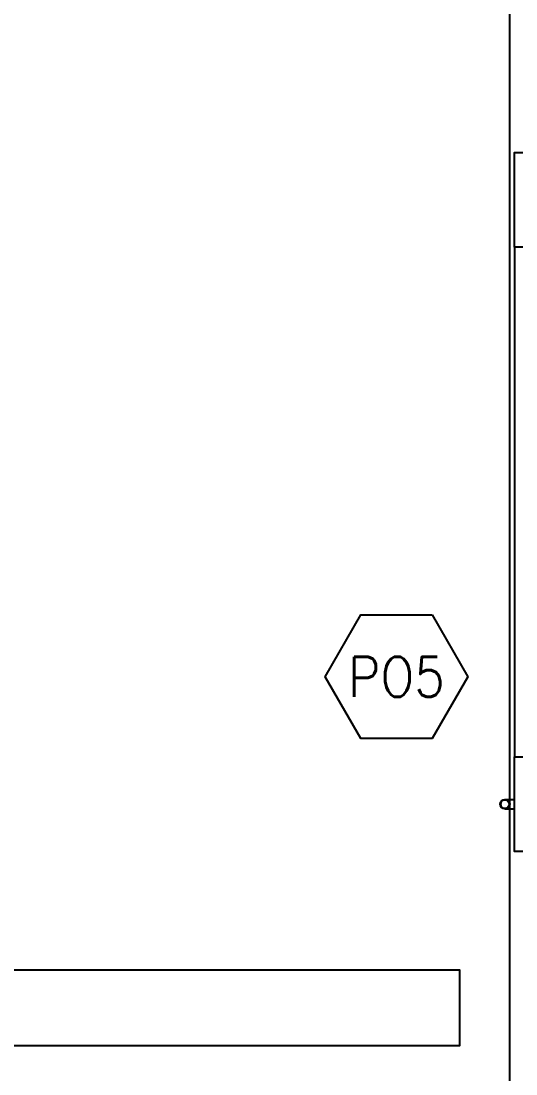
# Model space of a CAD drawing. Extents: x 3 to 114, y 126 to 173.
# Drawn here: x 51.25 to 53.87, y 160.26 to 165.83 of the extents above; entities that cross this region are included whole.
import ezdxf
from ezdxf.enums import TextEntityAlignment as Align

# ---------------------------------------------------------------- set-up
doc = ezdxf.new("R2010")
doc.units = 0
doc.header["$LTSCALE"] = 0.02
doc.header["$MEASUREMENT"] = 0
doc.layers.get('0').update_dxf_attribs({"linetype": 'CONTINUOUS'})
for name, color, linetype in [('-REJILLAS', 8, 'CONTINUOUS'), ('10-CARP-INSE-SIMB', 2, 'CONTINUOUS'), ('VISTA-3', 8, 'CONTINUOUS')]:
    doc.layers.add(name, color=color, linetype=linetype)
doc.styles.add('ROMANS', font='romans')

# ---------------------------------------------------------------- blocks, each defined once
blk = doc.blocks.new('CARP-SI0')
blk.add_lwpolyline([(-0.2243, 0.3884), (-0.4485, 0), (-0.2243, -0.3884), (0.2243, -0.3884), (0.4485, 0), (0.2243, 0.3884)], close=True)
at = {"style": 'ROMANS', "width": 0.9}
blk.add_attdef('CARP', text='', height=0.25, dxfattribs=at).set_placement((0, 0), align=Align.MIDDLE)
at = {"style": 'ROMANS', "flags": 1}
for tag, p in [('MURO', (0.0424, -0.5976)), ('L-VANO', (-0.0046, -0.9359)), ('A-VANO', (0.0048, -1.3494))]:
    blk.add_attdef(tag, text='', height=0.25, dxfattribs=at).set_placement(p, align=Align.MIDDLE)

msp = doc.modelspace()

# ---------------------------------------------------------------- linework, layer by layer
at = {"layer": '-REJILLAS', "color": 0}
msp.add_lwpolyline([(31.1803, 160.4087), (53.575, 160.4087), (53.575, 160.8087), (31.1803, 160.8087)], dxfattribs=at)
at = {"layer": 'VISTA-3', "color": 0}
for p, q in [((53.84, 160.1087), (53.84, 170.1087)), ((53.865, 164.6371), (53.865, 161.9372)), ((53.815, 161.7122), (53.865, 161.7122)), ((53.815, 161.6622), (53.865, 161.6622))]:
    msp.add_line(p, q, dxfattribs=at)
for points in [[(53.945, 165.1371), (53.945, 164.6371), (53.865, 164.6371), (53.865, 165.1371)], [(53.945, 161.9372), (53.945, 161.4372), (53.865, 161.4372), (53.865, 161.9372)]]:
    msp.add_lwpolyline(points, close=True, dxfattribs=at)
for radius in [0.025, 0.0225]:
    msp.add_circle((53.815, 161.6872), radius, dxfattribs=at)

# ---------------------------------------------------------------- block references
at = {"layer": '10-CARP-INSE-SIMB', "color": 0}
ref = msp.add_blockref('CARP-SI0', (53.2405, 162.3618), dxfattribs=dict(at, xscale=-0.84375, yscale=0.84375, zscale=0.84375))
ref.add_attrib('CARP', 'PO5', dxfattribs={"layer": '0', "height": 0.21094, "style": 'ROMANS', "width": 0.9}).set_placement((53.2405, 162.3618), align=Align.MIDDLE)

doc.saveas('drawing.dxf')
